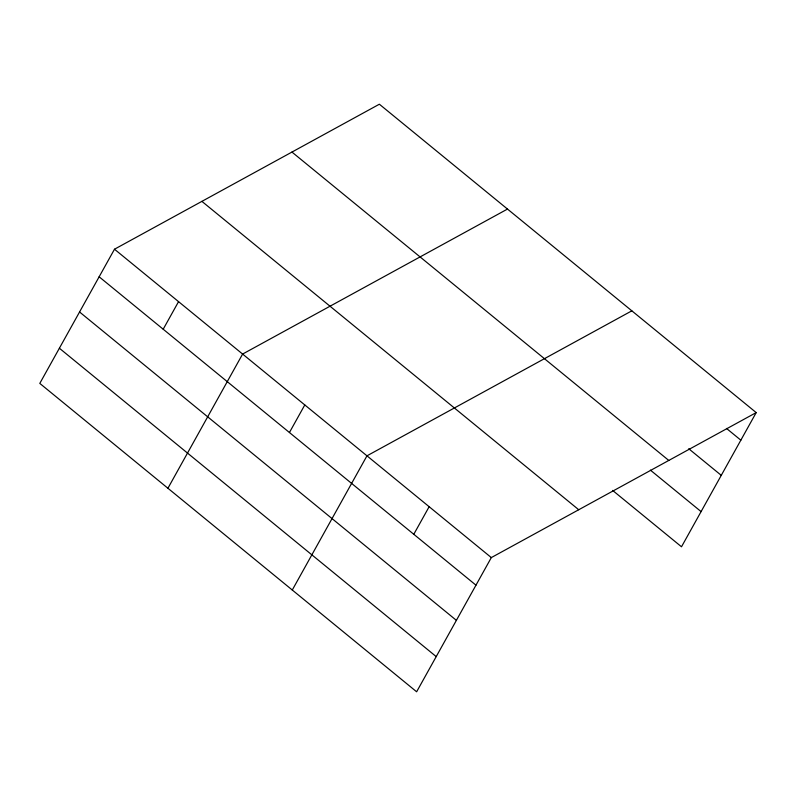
<?xml version="1.0" encoding="UTF-8"?>
<svg xmlns="http://www.w3.org/2000/svg" width="796" height="796" viewBox="0 0 796 796"><rect width="100%" height="100%" fill="white"/><g stroke="black" fill="none" stroke-linecap="round" stroke-linejoin="round"><path stroke-width="1.19" d="M114.495 249.218L39.8 383.403L416.636 691.784L491.321 557.588L756.2 412.597L379.364 104.216L114.495 249.218L491.321 557.588M163.2 329.216L178.553 301.644M167.926 488.256L242.611 354.061L507.49 209.069M289.436 432.526L304.788 404.945M292.281 590.015L366.966 455.829L631.845 310.828M413.791 534.285L429.144 506.714M756.2 412.597L681.505 546.782L612.631 490.426M726.499 428.427L740.847 440.178M688.739 448.745L721.266 475.351M291.953 152.066L668.789 460.446M650.392 470.118L701.087 511.599M201.895 201.368L578.732 509.738M99.142 276.799L475.968 585.169M79.56 311.982L456.387 620.353M59.382 348.23L436.218 656.601"/></g></svg>
